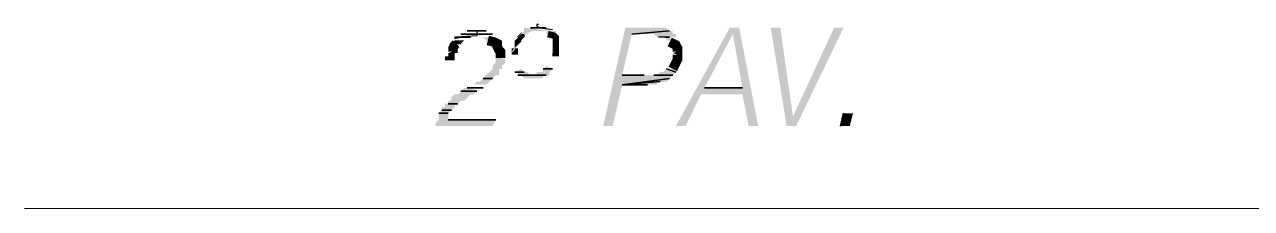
# Model space of a CAD drawing. Header units: millimetres. Extents: x 182 to 575, y -105 to 95.
# Drawn here: x 299.656 to 301.504, y 80.211 to 80.487 of the extents above; entities that cross this region are included whole.
import ezdxf

# ---------------------------------------------------------------- set-up
doc = ezdxf.new("R2010")
doc.units = ezdxf.units.MM
doc.header["$MEASUREMENT"] = 0
doc.layers.add('PDF_Geometry', color=7, linetype='Continuous')
doc.layers.add('PDF_Solid Fills', color=7, linetype='Continuous')

msp = doc.modelspace()

# ---------------------------------------------------------------- hatches: boundary and pattern name
at = {"layer": 'PDF_Solid Fills', "transparency": 33554559}
for points in [[(300.4167110478228, 80.47608515482489), (300.4230610742777, 80.47767185676494), (300.4421079261297, 80.47767185676494), (300.4421079261297, 80.47291175094483), (300.4563946721613, 80.47291175094483), (300.4563946721613, 80.47767185676494), (300.4516313388281, 80.47767185676494), (300.408774328246, 80.4824351900983), (300.408774328246, 80.47767185676494), (300.4040109949127, 80.47291175094483), (300.4135376615794, 80.47291175094483)], [(300.875441391738, 80.4824351900983), (300.8135375293042, 80.34910079856388), (300.7944874499391, 80.4824351900983), (300.7802039314206, 80.4824351900983), (300.8040108626375, 80.33481405253215), (300.8182976086692, 80.33481405253215), (300.8897281377698, 80.4824351900983)], [(300.3478227471884, 80.46719614152775), (300.3516305716322, 80.4633883382464), (300.3706773970291, 80.4633883382464), (300.365917317664, 80.4681484176115), (300.3421071324788, 80.4681484176115)], [(300.3087735610503, 80.44433825888137), (300.3087735610503, 80.44910159221467), (300.2944900425317, 80.44433825888137), (300.2944900425317, 80.43957815306123), (300.2897267091984, 80.43957815306123), (300.2897267091984, 80.43481484618292), (300.3040134552301, 80.43481484618292), (300.3040134552301, 80.44433825888137)], [(300.3135368679285, 80.4586250049131), (300.3182969737486, 80.4633883382464), (300.3040134552301, 80.4633883382464), (300.2992501218969, 80.4586250049131)], [(300.6468695663413, 80.43957815306123), (300.6468695663413, 80.44910159221467), (300.6325828203095, 80.44433825888137)], [(300.3373470531137, 80.40148124829932), (300.3325837197804, 80.39672114247924), (300.3516305716322, 80.39672114247924), (300.3563938785105, 80.40148124829932), (300.3611539843307, 80.40624458163265), (300.365917317664, 80.41100466099775), (300.3706773970291, 80.41100466099775), (300.3706773970291, 80.4205313276644), (300.3754407303625, 80.4205313276644), (300.3754407303625, 80.42529140702948), (300.3802040636957, 80.43005474036283), (300.3802040636957, 80.43481484618292), (300.365917317664, 80.43957815306123), (300.365917317664, 80.43005474036283), (300.3611539843307, 80.42529140702948), (300.3611539843307, 80.4205313276644), (300.3563938785105, 80.41576799433108), (300.3516305716322, 80.41100466099775), (300.3468704658121, 80.40624458163265), (300.3421071324788, 80.40148124829932)], [(300.408774328246, 80.40624458163265), (300.4373445927963, 80.40624458163265), (300.4373445927963, 80.41100466099775), (300.4468680054946, 80.41100466099775), (300.4468680054946, 80.41576799433108), (300.4516313388281, 80.4205313276644), (300.4421079261297, 80.42529140702948), (300.4373445927963, 80.4205313276644), (300.4373445927963, 80.41576799433108), (300.4278211800979, 80.41576799433108), (300.4278211800979, 80.41100466099775), (300.4182977409445, 80.41100466099775), (300.4135376615794, 80.41576799433108), (300.408774328246, 80.41576799433108), (300.4040109949127, 80.4205313276644), (300.3944875822142, 80.41576799433108), (300.3992509155477, 80.41576799433108), (300.3992509155477, 80.41100466099775), (300.4040109949127, 80.41100466099775)], [(300.2754399631666, 80.33957738586548), (300.2754399631666, 80.33481405253215), (300.3611539843307, 80.33481405253215), (300.365917317664, 80.34434071919881), (300.2944900425317, 80.34434071919881), (300.2944900425317, 80.35386413189721), (300.2992501218969, 80.35862423771732), (300.3040134552301, 80.36338757105068), (300.3040134552301, 80.36814765041572), (300.3087735610503, 80.36814765041572), (300.3135368679285, 80.37291098374908), (300.3182969737486, 80.37291098374908), (300.327820386447, 80.38243439644748), (300.3325837197804, 80.38243439644748), (300.3373470531137, 80.38719772978081), (300.3421071324788, 80.38719772978081), (300.3230603070821, 80.39195783560092), (300.3182969737486, 80.39195783560092), (300.3135368679285, 80.38719772978081), (300.3087735610503, 80.38243439644748), (300.3040134552301, 80.38243439644748), (300.2992501218969, 80.37767431708241), (300.2992501218969, 80.37291098374908), (300.2944900425317, 80.37291098374908), (300.2944900425317, 80.36814765041572), (300.2897267091984, 80.36814765041572), (300.2897267091984, 80.36338757105068), (300.2849633758651, 80.36338757105068), (300.2849633758651, 80.35862423771732), (300.2802032965, 80.35386413189721), (300.2802032965, 80.34434071919881)], [(300.8897281377698, 80.35386413189721), (300.8849648044364, 80.33481405253215), (300.8992515504682, 80.33481405253215), (300.9040116562884, 80.35386413189721)]]:
    msp.add_hatch(color=256, dxfattribs=at).paths.add_polyline_path(points)
h = msp.add_hatch(color=256, dxfattribs=at)
h.paths.add_polyline_path([(300.6278227144894, 80.4633883382464), (300.642106233008, 80.4586250049131), (300.642106233008, 80.4633883382464), (300.6230593811561, 80.4681484176115), (300.6230593811561, 80.4633883382464)])
h.paths.add_polyline_path([(300.6087726351243, 80.40046115964645), (300.6230593811561, 80.40148124829932), (300.6278227144894, 80.40624458163265), (300.6325828203095, 80.41100466099775), (300.6373461536429, 80.41576799433108), (300.642106233008, 80.4205313276644), (300.6230593811561, 80.4205313276644), (300.6182993017909, 80.41576799433108), (300.6135359684577, 80.41576799433108), (300.6087726351243, 80.41100466099775), (300.5563922118439, 80.41100466099775), (300.5706789578757, 80.47291175094483), (300.6040125557591, 80.47291175094483), (300.6087726351243, 80.4681484176115), (300.6230593811561, 80.4681484176115), (300.6373461536429, 80.4681484176115), (300.6373461536429, 80.47291175094483), (300.6325828203095, 80.47291175094483), (300.6325828203095, 80.47767185676494), (300.6278227144894, 80.47767185676494), (300.6230593811561, 80.4824351900983), (300.5611555451773, 80.4824351900983), (300.5278219472937, 80.33481405253215), (300.5421086933254, 80.33481405253215), (300.5563922118439, 80.39672114247924), (300.6087726351243, 80.39672114247924)])
h.paths.add_polyline_path([(300.7373469208386, 80.39195783560092), (300.6802031642248, 80.39195783560092), (300.7230601748068, 80.47291175094483)])
h.paths.add_polyline_path([(300.7611538520556, 80.33481405253215), (300.7325835875052, 80.4824351900983), (300.7182968414735, 80.4824351900983), (300.6373461536429, 80.33481405253215), (300.6516328996746, 80.33481405253215), (300.6754398308915, 80.38243439644748), (300.7373469208386, 80.38243439644748), (300.746870333537, 80.33481405253215)], flags=0)

# ---------------------------------------------------------------- linework, layer by layer
at = {"layer": 'PDF_Geometry', "lineweight": 25}
for points in [[(300.4182977409445, 80.4824351900983), (300.4421079261297, 80.4824351900983), (300.4182977409445, 80.4824351900983)], [(300.430202833537, 80.48719526946334), (300.427822780627, 80.48719526946334), (300.4278211668703, 80.48481522978082), (300.4325828732195, 80.4824351900983), (300.4325845002037, 80.4824351900983), (300.4516313388281, 80.4800535234316)], [(300.3206802541719, 80.4681484176115), (300.3159169208386, 80.4681484176115), (300.3040134552301, 80.46576837792898)], [(300.3040134552301, 80.4681484176115), (300.327820386447, 80.4681484176115), (300.3040134552301, 80.4681484176115)], [(300.3397270927962, 80.47767185676494), (300.3373454261297, 80.47767185676494), (300.3373454261297, 80.47767185676494), (300.3373454393571, 80.47767185676494), (300.3373454261297, 80.4752918038549), (300.3373454261297, 80.47291175094483), (300.3373454393571, 80.47053008427818), (300.3063935081401, 80.4681484176115)], [(300.3135368679285, 80.47291175094483), (300.3611539843307, 80.47291175094483), (300.3135368679285, 80.47291175094483)], [(300.3516305716322, 80.47767185676494), (300.3230603070821, 80.47767185676494), (300.3516305716322, 80.47767185676494)], [(300.6206793414735, 80.4681484176115), (300.627822727717, 80.4681484176115), (300.611154301791, 80.4681484176115)], [(300.3135368679285, 80.4586250049131), (300.2992501218969, 80.4586250049131), (300.3135368679285, 80.4586250049131)], [(300.3754407303625, 80.45386167157977), (300.3611539843307, 80.45386167157977), (300.3754407303625, 80.45386167157977)], [(300.6278227144894, 80.4586250049131), (300.642106233008, 80.4586250049131), (300.6278227144894, 80.4586250049131)], [(300.6468695663413, 80.45386167157977), (300.6325828203095, 80.45386167157977), (300.6468695663413, 80.45386167157977)], [(300.6468695663413, 80.43481484618292), (300.6325828203095, 80.43481484618292), (300.6468695663413, 80.43481484618292)], [(300.408774328246, 80.41576799433108), (300.3944875822142, 80.41576799433108), (300.408774328246, 80.41576799433108)], [(300.3992509155477, 80.41100466099775), (300.4421079261297, 80.41100466099775), (300.3992509155477, 80.41100466099775)], [(300.4516313388281, 80.4205313276644), (300.4373445927963, 80.4205313276644), (300.4516313388281, 80.4205313276644)], [(300.5563922118439, 80.41100466099775), (300.5897258097274, 80.41100466099775), (300.5563922118439, 80.41100466099775)], [(300.6325828203095, 80.41100466099775), (300.6040125557591, 80.41100466099775), (300.6325828203095, 80.41100466099775)], [(300.6230593811561, 80.4205313276644), (300.6373461536429, 80.41576799433108), (300.6230593811561, 80.4205313276644)], [(300.6278227144894, 80.42529140702948), (300.642106233008, 80.42529140702948), (300.6278227144894, 80.42529140702948)], [(300.3230603070821, 80.39195783560092), (300.3468704658121, 80.39195783560092), (300.3230603070821, 80.39195783560092)], [(300.3468704658121, 80.40624458163265), (300.3611539843307, 80.40624458163265), (300.3468704658121, 80.40624458163265)], [(300.3611539843307, 80.40624458163265), (300.3468704658121, 80.40624458163265), (300.3611539843307, 80.40624458163265)], [(300.6802031642248, 80.39195783560092), (300.7373469208386, 80.39195783560092), (300.6802031642248, 80.39195783560092)], [(300.3135368679285, 80.38719772978081), (300.3373470531137, 80.38719772978081), (300.3135368679285, 80.38719772978081)], [(300.2944900425317, 80.35386413189721), (300.2802032965, 80.35386413189721), (300.2944900425317, 80.35386413189721)], [(300.2849633758651, 80.35862423771732), (300.2992501218969, 80.35862423771732), (300.2849633758651, 80.35862423771732)], [(300.3087735610503, 80.36814765041572), (300.2944900425317, 80.36814765041572), (300.3087735610503, 80.36814765041572)], [(300.8849648044364, 80.33481405253215), (300.8897281377698, 80.35386413189721), (300.8849648044364, 80.33481405253215)], [(300.365917317664, 80.34434071919881), (300.2944900425317, 80.34434071919881), (300.365917317664, 80.34434071919881)]]:
    msp.add_lwpolyline(points, dxfattribs=at)
for points, const_width in [([(300.3063934949126, 80.4586250049131), (300.3040134552301, 80.45624333824642), (300.301631801791, 80.45148163189722), (300.301631801791, 80.446719925548)], 0.01428351851852009), ([(300.3540122250714, 80.4633883382464), (300.3635356377698, 80.46100667157975), (300.3682973573466, 80.4586250049131), (300.3682973573466, 80.45386167157977), (300.3706790240132, 80.44910159221467), (300.3730606906798, 80.446719925548), (300.3730606906798, 80.4419582059713), (300.3730606906798, 80.4371964996221)], 0.01428674603174397), ([(300.6278227144894, 80.46100667157975), (300.6373461404154, 80.45624333824642), (300.6397261933254, 80.45148163189722), (300.6397261933254, 80.446719925548)], 0.01428674603174397), ([(300.6397261933254, 80.4419582059713), (300.6397261933254, 80.43957815306123), (300.6397261933254, 80.43481484618292), (300.6373445266587, 80.43005474036283), (300.6349644737487, 80.42529140702948), (300.6325828070819, 80.4205313276644)], 0.01428674603174397), ([(300.3302020531138, 80.39672114247924), (300.3373454393571, 80.39433948904008), (300.3325837197804, 80.38957778269088)], 4.545692484311439e-06)]:
    msp.add_lwpolyline(points, dxfattribs=dict(at, const_width=const_width))
for points in [[(300.4063942885635, 80.47291175094483, 0.006736370602102187, 0.006736370602102187, 0), (300.4063942885635, 80.47053008427818, 0.006736370602102187, 0.006736370602102187, 0), (300.4016309552301, 80.46576837792898, 0.00952343915344045, 0.00952343915344045, 0), (300.3992492885635, 80.4633883382464, 0, 0, 0), (300.3968692356534, 80.4586250049131, 0.00952343915344045, 0.00952343915344045, 0), (300.3944891959709, 80.45624333824642, 0, 0, 0), (300.3944891959709, 80.45148163189722, 0.00952343915344045, 0.00952343915344045, 0), (300.3944891959709, 80.446719925548, 0.00952343915344045, 0.00952343915344045, 0), (300.3944891959709, 80.4419582059713, 0, 0, 0), (300.3944891959709, 80.4371964996221, 0, 0, 0), (300.3944891959709, 80.43243479327288, 0, 0, 0), (300.3944891959709, 80.42767307369616, 0, 0, 0), (300.3968692356534, 80.42291136734696, 0, 0, 0), (300.3944875822142, 80.41814966099776, 0, 0, 0)], [(300.4444879658122, 80.47291175094483, 0.009523412698411806, 0.009523412698411806, 0), (300.4540113785105, 80.47053008427818, 0.009523412698411806, 0.009523412698411806, 0), (300.4563930451773, 80.4681484176115, 0.009523412698411806, 0.009523412698411806, 0), (300.4563930451773, 80.4633883382464, 0.009523412698411806, 0.009523412698411806, 0), (300.4563930451773, 80.4586250049131, 0.009523412698411806, 0.009523412698411806, 0), (300.4563930451773, 80.45386167157977, 0.009523412698411806, 0.009523412698411806, 0), (300.4563930451773, 80.44910159221467, 0.009523412698411806, 0.009523412698411806, 0), (300.4563930451773, 80.44433825888137, 0.01010110435209115, 0.01010110435209115, 0), (300.4563930451773, 80.43957815306123, 0, 0, 0), (300.4563930451773, 80.43481484618292, 0, 0, 0), (300.4540113785105, 80.43005474036283, 0, 0, 0), (300.4516313388281, 80.42767307369616, 0, 0, 0), (300.4468696324788, 80.42291136734696, 0, 0, 0)]]:
    msp.add_lwpolyline(points, format="xyseb", dxfattribs=at)
for points in [[(300.6278227144894, 80.47767185676494), (300.5706789578757, 80.47291175094483), (300.6278227144894, 80.47767185676494)], [(300.3040134552301, 80.43481484618292), (300.2897267091984, 80.43481484618292), (300.3040134552301, 80.43481484618292)], [(300.6278227144894, 80.40624458163265), (300.5563922118439, 80.39672114247924), (300.6278227144894, 80.40624458163265)], [(300.6135359684577, 80.40148124829932), (300.5563922118439, 80.39672114247924), (300.6135359684577, 80.40148124829932)], [(300.5944891166058, 80.39672114247924), (300.5563922118439, 80.39672114247924), (300.5944891166058, 80.39672114247924)]]:
    msp.add_lwpolyline(points, close=True, dxfattribs=at)
at = {"layer": 'PDF_Geometry', "lineweight": 20}
msp.add_lwpolyline([(299.6563916827433, 80.21100635411946), (302.9230610742777, 80.21100635411946)], dxfattribs=at)

doc.saveas('drawing.dxf')
